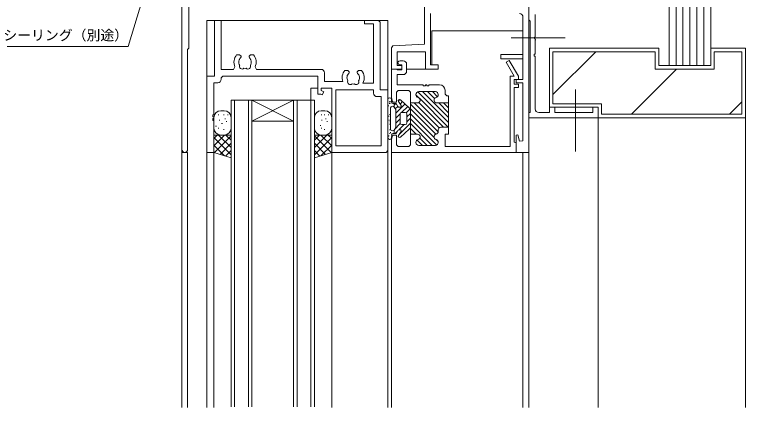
# Model space of a CAD drawing. Units: millimetres, scale not verified. Extents: x -594 to 539, y -420 to 386.
# Drawn here: x -483.3 to -272.5, y -0.8 to 112.4 of the extents above; entities that cross this region are included whole.
import ezdxf
from ezdxf.enums import TextEntityAlignment as Align

# ---------------------------------------------------------------- set-up
doc = ezdxf.new("R2010")
doc.units = ezdxf.units.MM
doc.header["$LTSCALE"] = 2
doc.linetypes.add('CHAIN2', pattern=[12, 9, -1, 1, -1])
for name, color, linetype, lineweight in [('0-3_YKK_11', 7, 'Continuous', 9), ('0-4_YKK_12', 2, 'Continuous', 9), ('0-5_YSS_K', 3, 'Continuous', 9), ('0-6_YKK_13', 4, 'Continuous', 9), ('0-7_YKK_D', 6, 'Continuous', 9)]:
    doc.layers.add(name, color=color, linetype=linetype, lineweight=lineweight)
doc.styles.add('ＭＳ ゴシック', font='')
doc.styles.get('ＭＳ ゴシック').set_extended_font_data('MS Gothic')

msp = doc.modelspace()

# ---------------------------------------------------------------- linework, layer by layer
at = {"layer": '0-3_YKK_11'}
for p, q in [((-435.004, 137.711), (-435.004, 73.536)), ((-335.004, 72.711), (-335.004, 127.711)), ((-433.004, 102.711), (-433.004, 125.711)), ((-365.004, 122.711), (-365.004, 103.864)), ((-363.304, 97.911), (-363.304, 112.711)), ((-336.654, 111.711), (-336.654, 100.911)), ((-335.002, 110.911), (-335.002, 112.411)), ((-333.101, 112.411), (-333.101, 106.011)), ((-425.604, 110.711), (-423.674, 110.711)), ((-425.604, 94.711), (-425.604, 110.711)), ((-423.674, 110.711), (-423.674, 96.641)), ((-382.304, 110.711), (-378.304, 110.711)), ((-382.304, 109.711), (-382.304, 110.711)), ((-379.734, 109.711), (-382.304, 109.711)), ((-379.734, 92.641), (-379.734, 109.711)), ((-378.304, 110.711), (-377.804, 110.211)), ((-377.804, 110.211), (-377.804, 90.711)), ((-334.601, 110.511), (-335.002, 110.911)), ((-334.601, 84.211), (-334.601, 110.511)), ((-333.101, 105.411), (-333.101, 101.011)), ((-374.13, 103.386), (-374.604, 102.887)), ((-365.004, 103.864), (-374.13, 103.386)), ((-433.354, 102.361), (-433.004, 102.711)), ((-433.354, 73.536), (-433.354, 102.361)), ((-374.604, 102.887), (-374.604, 96.711)), ((-372.954, 101.711), (-364.804, 101.711)), ((-372.954, 97.711), (-372.954, 101.711)), ((-364.804, 101.711), (-364.804, 96.711)), ((-419.219, 100.811), (-418.354, 100.811)), ((-418.507, 99.417), (-418.577, 99.024)), ((-418.418, 99.507), (-418.507, 99.417)), ((-418.354, 100.811), (-417.954, 100.411)), ((-417.954, 100.272), (-418.072, 99.988)), ((-417.954, 100.411), (-417.954, 100.272)), ((-415.654, 100.411), (-415.254, 100.811)), ((-415.654, 100.272), (-415.654, 100.411)), ((-415.536, 99.988), (-415.654, 100.272)), ((-415.254, 100.811), (-414.39, 100.811)), ((-415.101, 99.417), (-415.19, 99.507)), ((-415.031, 99.024), (-415.101, 99.417)), ((-372.104, 99.111), (-371.204, 99.111)), ((-343.004, 100.911), (-343.004, 99.711)), ((-336.654, 100.911), (-343.004, 100.911)), ((-343.004, 99.711), (-336.654, 99.711)), ((-340.589, 99.161), (-341.455, 98.661)), ((-337.971, 94.627), (-340.589, 99.161)), ((-336.654, 99.711), (-336.654, 93.711)), ((-333.402, 101.011), (-333.402, 100.411)), ((-333.101, 101.011), (-333.402, 101.011)), ((-333.402, 100.411), (-333.101, 100.411)), ((-333.101, 100.411), (-333.101, 85.211)), ((-420.155, 96.641), (-419.702, 97.353)), ((-413.907, 97.353), (-413.454, 96.641)), ((-371.604, 97.711), (-372.954, 97.711)), ((-372.204, 97.911), (-372.552, 98.112)), ((-371.604, 97.911), (-372.204, 97.911)), ((-371.604, 96.511), (-371.604, 97.911)), ((-371.604, 96.711), (-371.604, 97.711)), ((-370.204, 98.111), (-370.204, 96.111)), ((-361.104, 97.911), (-363.304, 97.911)), ((-361.104, 96.711), (-361.104, 97.911)), ((-341.455, 98.661), (-339.174, 94.711)), ((-423.674, 96.641), (-420.155, 96.641)), ((-413.454, 96.641), (-394.874, 96.641)), ((-393.874, 95.641), (-393.874, 93.141)), ((-388.019, 96.311), (-387.154, 96.311)), ((-387.307, 94.917), (-387.377, 94.524)), ((-387.218, 95.007), (-387.307, 94.917)), ((-387.154, 96.311), (-386.754, 95.911)), ((-386.754, 95.772), (-386.872, 95.488)), ((-386.754, 95.911), (-386.754, 95.772)), ((-384.454, 95.911), (-384.054, 96.311)), ((-384.454, 95.772), (-384.454, 95.911)), ((-384.336, 95.488), (-384.454, 95.772)), ((-384.054, 96.311), (-383.19, 96.311)), ((-374.604, 96.711), (-373.101, 96.711)), ((-374.604, 87.711), (-374.604, 96.711)), ((-374.604, 96.711), (-371.604, 96.711)), ((-373.101, 96.711), (-372.819, 96.511)), ((-372.954, 95.111), (-372.954, 92.211)), ((-371.204, 95.111), (-372.954, 95.111)), ((-372.819, 96.511), (-371.604, 96.511)), ((-364.804, 96.711), (-361.104, 96.711)), ((-427.804, 94.711), (-425.604, 94.711)), ((-427.804, 72.711), (-427.804, 94.711)), ((-425.804, 92.781), (-425.804, 83.511)), ((-424.674, 92.781), (-425.804, 92.781)), ((-423.174, 94.711), (-423.674, 94.211)), ((-423.674, 94.211), (-423.674, 93.781)), ((-395.804, 94.711), (-423.174, 94.711)), ((-395.804, 89.511), (-395.804, 94.711)), ((-393.874, 93.141), (-388.62, 93.141)), ((-383.762, 94.13), (-383.832, 94.524)), ((-383.815, 94.015), (-383.762, 94.13)), ((-340.354, 94.711), (-340.354, 74.361)), ((-339.174, 94.711), (-340.354, 94.711)), ((-339.154, 93.711), (-337.904, 93.711)), ((-339.154, 92.411), (-339.154, 93.711)), ((-338.654, 93.711), (-338.654, 92.711)), ((-336.654, 93.711), (-338.654, 93.711)), ((-337.904, 94.377), (-337.971, 94.627)), ((-337.904, 93.711), (-337.904, 94.377)), ((-394.804, 91.211), (-394.804, 90.577)), ((-391.804, 91.211), (-394.804, 91.211)), ((-391.804, 72.711), (-391.804, 91.211)), ((-390.604, 74.641), (-390.604, 90.711)), ((-390.604, 90.711), (-379.734, 90.711)), ((-382.816, 92.641), (-379.734, 92.641)), ((-379.734, 90.711), (-379.734, 89.781)), ((-377.804, 90.711), (-375.604, 90.711)), ((-375.604, 90.711), (-375.604, 73.211)), ((-372.954, 92.211), (-365.404, 92.211)), ((-365.404, 92.211), (-365.404, 91.911)), ((-365.404, 91.911), (-364.804, 91.911)), ((-364.804, 92.211), (-364.404, 92.211)), ((-364.804, 91.911), (-364.804, 92.211)), ((-364.404, 92.211), (-364.404, 91.911)), ((-364.404, 91.911), (-363.804, 91.911)), ((-363.804, 92.211), (-360.704, 92.211)), ((-363.804, 91.911), (-363.804, 92.211)), ((-337.904, 92.411), (-339.154, 92.411)), ((-339.154, 91.411), (-337.904, 91.411)), ((-339.154, 75.643), (-339.154, 91.411)), ((-338.654, 92.711), (-336.654, 92.711)), ((-337.904, 91.411), (-337.904, 92.411)), ((-336.654, 92.711), (-336.654, 76.023)), ((-394.958, 89.511), (-395.804, 89.511)), ((-394.554, 89.278), (-394.958, 89.511)), ((-394.804, 90.577), (-394.054, 90.144)), ((-394.054, 90.144), (-394.554, 89.278)), ((-378.734, 88.781), (-377.534, 88.781)), ((-377.534, 88.781), (-377.534, 74.641)), ((-372.604, 90.561), (-373.104, 90.061)), ((-373.104, 90.061), (-373.104, 87.211)), ((-369.604, 90.561), (-372.604, 90.561)), ((-369.104, 90.061), (-369.604, 90.561)), ((-369.104, 86.961), (-369.104, 90.061)), ((-367.504, 89.31), (-367.504, 89.411)), ((-367.504, 89.411), (-367.504, 89.31)), ((-367.504, 89.29), (-366.577, 88.363)), ((-366.967, 90.167), (-358.104, 81.304)), ((-366.704, 90.211), (-361.904, 90.211)), ((-361.904, 90.211), (-366.704, 90.211)), ((-365.597, 90.211), (-358.104, 82.718)), ((-364.183, 90.211), (-362.172, 88.201)), ((-362.768, 90.211), (-361.32, 88.763)), ((-361.104, 89.411), (-361.104, 89.31)), ((-361.104, 89.31), (-361.104, 89.411)), ((-359.104, 90.611), (-359.104, 89.461)), ((-359.104, 89.461), (-358.604, 88.961)), ((-358.604, 88.961), (-358.104, 88.961)), ((-358.104, 88.961), (-358.104, 86.961)), ((-374.104, 87.211), (-374.604, 87.711)), ((-373.104, 87.211), (-374.104, 87.211)), ((-369.104, 77.961), (-369.104, 86.961)), ((-369.104, 86.961), (-367.104, 86.961)), ((-367.104, 86.961), (-369.104, 86.961)), ((-369.104, 86.647), (-361.106, 78.65)), ((-368.004, 86.961), (-360.817, 79.775)), ((-366.699, 87.071), (-359.589, 79.961)), ((-366.503, 88.288), (-358.175, 79.961)), ((-361.504, 86.961), (-358.104, 86.961)), ((-358.104, 86.961), (-361.504, 86.961)), ((-360.933, 86.961), (-358.104, 84.133)), ((-359.518, 86.961), (-358.104, 85.547)), ((-358.104, 86.961), (-358.104, 79.961)), ((-369.104, 85.233), (-361.782, 77.911)), ((-329.001, 85.711), (-327.501, 85.711)), ((-329.001, 84.211), (-329.001, 85.711)), ((-327.501, 85.711), (-327.501, 84.211)), ((-316.501, 85.711), (-315.001, 85.711)), ((-316.501, 84.211), (-316.501, 85.711)), ((-315.001, 85.711), (-315.001, 82.711)), ((-426.104, 83.511), (-426.104, 82.911)), ((-425.804, 83.511), (-426.104, 83.511)), ((-426.104, 82.911), (-425.804, 82.911)), ((-426.104, 82.511), (-426.104, 81.911)), ((-425.804, 82.511), (-426.104, 82.511)), ((-425.804, 82.911), (-425.804, 82.511)), ((-369.104, 83.819), (-362.288, 77.003)), ((-369.104, 82.405), (-361.513, 74.813)), ((-335.001, 84.211), (-334.601, 84.211)), ((-335.001, 82.711), (-335.001, 84.211)), ((-315.001, 82.711), (-335.001, 82.711)), ((-332.101, 84.211), (-329.001, 84.211)), ((-327.501, 84.211), (-316.501, 84.211)), ((-426.104, 81.911), (-425.804, 81.911)), ((-425.804, 81.911), (-425.804, 72.711)), ((-369.104, 80.99), (-362.825, 74.711)), ((-369.104, 79.576), (-367.489, 77.961)), ((-369.104, 78.162), (-368.89, 77.948)), ((-361.104, 79.161), (-361.104, 78.71)), ((-361.104, 79.161), (-361.104, 78.71)), ((-358.104, 79.961), (-360.304, 79.961)), ((-358.104, 79.961), (-360.304, 79.961)), ((-358.104, 77.961), (-358.104, 79.961)), ((-374.104, 77.711), (-374.604, 77.211)), ((-374.604, 77.211), (-374.604, 72.711)), ((-373.104, 77.711), (-374.104, 77.711)), ((-373.104, 74.861), (-373.104, 77.711)), ((-367.104, 77.961), (-369.104, 77.961)), ((-369.104, 77.961), (-369.104, 74.861)), ((-367.104, 77.961), (-369.104, 77.961)), ((-367.19, 76.248), (-365.653, 74.711)), ((-366.37, 76.842), (-364.239, 74.711)), ((-361.658, 76.373), (-361.143, 75.858)), ((-359.104, 77.961), (-358.104, 77.961)), ((-359.104, 74.361), (-359.104, 77.961)), ((-338.132, 77.743), (-338.654, 77.674)), ((-338.654, 77.674), (-338.654, 72.711)), ((-337.637, 75.894), (-338.132, 77.743)), ((-336.654, 76.023), (-337.637, 75.894)), ((-377.534, 74.641), (-390.604, 74.641)), ((-372.604, 74.361), (-373.104, 74.861)), ((-369.604, 74.361), (-372.604, 74.361)), ((-369.104, 74.861), (-369.604, 74.361)), ((-367.504, 75.511), (-367.504, 75.612)), ((-367.504, 75.511), (-367.504, 75.612)), ((-361.904, 74.711), (-366.704, 74.711)), ((-361.904, 74.711), (-366.704, 74.711)), ((-361.104, 75.612), (-361.104, 75.511)), ((-361.104, 75.612), (-361.104, 75.511)), ((-340.354, 74.361), (-359.104, 74.361)), ((-338.654, 75.419), (-339.154, 75.643)), ((-338.654, 72.711), (-338.654, 75.419)), ((-425.804, 72.711), (-427.804, 72.711)), ((-376.104, 72.711), (-391.804, 72.711)), ((-375.604, 73.211), (-376.104, 72.711)), ((-374.604, 72.711), (-338.654, 72.711)), ((-338.654, 72.711), (-335.004, 72.711))]:
    msp.add_line(p, q, dxfattribs=at)
for centre, radius, start, end in [((-337.654, 111.711), 1, 0, 90), ((-333.101, 105.711), 0.3, 90, 270), ((-416.804, 98.711), 3.2, 138.98549, 205.10789), ((-416.804, 98.711), 1.8, 134.79283, 153.73979), ((-416.804, 98.711), 1.8, 26.26019, 45.20715), ((-416.804, 98.711), 3.2, 334.89209, 41.0145), ((-372.104, 98.511), 0.6, 90, 221.68828), ((-371.204, 98.111), 1, 0, 90), ((-416.804, 98.711), 1.8, 170, 210.85315), ((-417.665, 97.482), 0.75, 155.95277, 314.04721), ((-415.944, 97.482), 0.75, 225.95277, 24.04721), ((-416.804, 98.711), 1.8, 329.14684, 10), ((-416.804, 98.711), 1.8, 259.14684, 280.85315), ((-394.874, 95.641), 1, 0, 90), ((-385.604, 94.211), 3.2, 138.98549, 199.53474), ((-385.604, 94.211), 1.8, 134.79283, 153.73979), ((-385.604, 94.211), 1.8, 10.00067, 45.20715), ((-385.604, 94.211), 3.2, 330.61809, 41.0145), ((-371.204, 96.111), 1, 270, 0), ((-424.674, 93.781), 1, 270, 0), ((-385.604, 94.211), 1.8, 170.00067, 210.85315), ((-386.465, 92.982), 0.75, 155.95277, 314.04721), ((-384.744, 92.982), 0.75, 225.95277, 24.04721), ((-385.604, 94.211), 1.8, 329.14684, 353.73979), ((-385.604, 94.211), 1.8, 259.14684, 280.85315), ((-360.704, 90.611), 1.6, 0, 90), ((-378.734, 89.781), 1, 180, 270), ((-366.704, 89.411), 0.8, 90, 180), ((-366.704, 89.411), 0.8, 90, 180), ((-366.704, 89.31), 0.8, 180, 255.52248), ((-366.704, 89.31), 0.8, 180, 255.52248), ((-367.104, 87.761), 0.8, 270, 75.52248), ((-367.104, 87.761), 0.8, 270, 75.52248), ((-361.504, 87.761), 0.8, 104.47751, 270), ((-361.504, 87.761), 0.8, 104.47751, 270), ((-361.904, 89.411), 0.8, 0, 90), ((-361.904, 89.411), 0.8, 0, 90), ((-361.904, 89.31), 0.8, 284.47751, 0), ((-361.904, 89.31), 0.8, 284.47751, 0), ((-332.101, 85.211), 1, 180, 270), ((-361.904, 78.71), 0.8, 284.47751, 0), ((-361.904, 78.71), 0.8, 284.47751, 0), ((-360.304, 79.161), 0.8, 90, 180), ((-360.304, 79.161), 0.8, 90, 180), ((-366.704, 75.612), 0.8, 104.47751, 180), ((-366.704, 75.612), 0.8, 104.47751, 180), ((-367.104, 77.161), 0.8, 284.47751, 90), ((-367.104, 77.161), 0.8, 284.47751, 90), ((-361.504, 77.161), 0.8, 104.47751, 255.52248), ((-361.504, 77.161), 0.8, 104.47751, 255.52248), ((-361.904, 75.612), 0.8, 0, 75.52248), ((-361.904, 75.612), 0.8, 0, 75.52248), ((-366.704, 75.511), 0.8, 180, 270), ((-366.704, 75.511), 0.8, 180, 270), ((-361.904, 75.511), 0.8, 270, 0), ((-361.904, 75.511), 0.8, 270, 0), ((-434.179, 73.536), 0.825, 180, 0)]:
    msp.add_arc(centre, radius, start, end, dxfattribs=at)
at = {"layer": '0-4_YKK_12'}
for p, q in [((-435.004, 137.711), (-435.004, -0.789)), ((-435.004, 137.711), (-435.004, -0.789)), ((-427.804, 110.711), (-427.804, -0.789)), ((-375.604, 110.711), (-427.804, 110.711)), ((-375.604, -0.789), (-375.604, 110.711)), ((-362.904, 107.711), (-362.904, 97.911)), ((-362.904, 107.711), (-336.654, 107.711)), ((-336.654, 94.011), (-336.654, 106.711)), ((-333.004, 105.029), (-333.004, 105.286)), ((-371.604, 96.711), (-374.604, 96.711)), ((-374.604, 87.211), (-374.604, 96.711)), ((-362.904, 96.711), (-370.204, 96.711)), ((-420.804, 87.711), (-396.804, 87.711)), ((-420.804, -0.675), (-420.804, 87.711)), ((-419.804, -0.675), (-419.804, 87.711)), ((-415.804, -0.675), (-415.804, 87.711)), ((-402.804, 87.711), (-414.804, 81.711)), ((-414.804, 87.711), (-402.804, 81.711)), ((-414.804, -0.675), (-414.804, 87.711)), ((-402.804, -0.675), (-402.804, 87.711)), ((-401.804, -0.675), (-401.804, 87.711)), ((-397.804, -0.675), (-397.804, 87.711)), ((-396.804, -0.675), (-396.804, 87.711)), ((-315.004, -0.789), (-315.004, 82.711)), ((-414.804, 81.711), (-402.804, 81.711)), ((-335.004, -0.789), (-335.004, 77.712)), ((-435.004, 72.711), (-433.354, 72.711)), ((-433.354, 72.711), (-433.354, -0.789)), ((-425.804, 73.211), (-425.804, -0.789)), ((-391.804, 72.711), (-391.804, -0.789)), ((-374.604, -0.789), (-374.604, 72.711)), ((-336.704, 72.711), (-336.704, -0.789)), ((-335.004, -0.789), (-335.004, 72.711))]:
    msp.add_line(p, q, dxfattribs=at)
at = {"layer": '0-4_YKK_12', "linetype": 'CHAIN2'}
for p, q in [((-340.008, 105.712), (-324.5, 105.712)), ((-321.504, 90.848), (-321.504, 72.943))]:
    msp.add_line(p, q, dxfattribs=at)
at = {"layer": '0-4_YKK_12'}
msp.add_lwpolyline([(-397.804, 84.711), (-397.804, 91.211), (-395.804, 91.211)], dxfattribs=at)
at = {"layer": '0-5_YSS_K'}
for p, q in [((-294.504, 97.711), (-294.504, 242.109)), ((-294.504, 97.711), (-294.504, 242.109)), ((-292.504, 97.711), (-292.504, 242.109)), ((-292.504, 97.711), (-292.504, 242.109)), ((-290.504, 97.711), (-290.504, 242.109)), ((-290.504, 97.711), (-290.504, 242.109)), ((-288.504, 97.711), (-288.504, 242.109)), ((-288.504, 97.711), (-288.504, 242.109)), ((-286.504, 97.711), (-286.504, 242.109)), ((-286.504, 97.711), (-286.504, 242.109)), ((-284.504, 97.711), (-284.504, 242.109)), ((-284.504, 97.711), (-284.504, 242.109)), ((-282.504, 102.711), (-282.504, 242.109)), ((-282.504, 97.711), (-282.504, 242.109)), ((-329.004, 85.711), (-329.004, 102.711)), ((-329.004, 85.711), (-329.004, 102.711)), ((-329.004, 102.711), (-297.504, 102.711)), ((-329.004, 102.711), (-297.504, 102.711)), ((-328.004, 89.348), (-315.641, 101.711)), ((-328.004, 89.348), (-315.641, 101.711)), ((-328.004, 101.711), (-328.004, 86.711)), ((-328.004, 101.711), (-328.004, 86.711)), ((-328.004, 101.711), (-298.504, 101.711)), ((-328.004, 101.711), (-298.504, 101.711)), ((-298.504, 96.711), (-298.504, 101.711)), ((-298.504, 96.711), (-298.504, 101.711)), ((-297.504, 97.711), (-297.504, 102.711)), ((-297.504, 97.711), (-297.504, 102.711)), ((-282.504, 97.711), (-282.504, 102.711)), ((-282.504, 102.711), (-272.504, 102.711)), ((-281.504, 96.711), (-281.504, 101.711)), ((-281.504, 101.711), (-273.504, 101.711)), ((-273.504, 101.711), (-273.504, 83.711)), ((-273.504, 101.711), (-273.504, 83.711)), ((-272.504, 82.711), (-272.504, 102.711)), ((-272.504, 82.711), (-272.504, 102.711)), ((-282.504, 97.711), (-297.504, 97.711)), ((-282.504, 97.711), (-297.504, 97.711)), ((-282.504, 97.711), (-294.504, 97.711)), ((-305.357, 83.711), (-292.357, 96.711)), ((-305.357, 83.711), (-292.357, 96.711)), ((-281.504, 96.711), (-298.504, 96.711)), ((-281.504, 96.711), (-298.504, 96.711)), ((-314.004, 86.711), (-328.004, 86.711)), ((-314.004, 86.711), (-328.004, 86.711)), ((-314.004, 86.711), (-314.004, 83.711)), ((-314.004, 86.711), (-314.004, 83.711)), ((-277.073, 83.711), (-273.504, 87.28)), ((-277.073, 83.711), (-273.504, 87.28)), ((-329.004, 85.711), (-315.004, 85.711)), ((-329.004, 85.711), (-315.004, 85.711)), ((-315.004, 82.711), (-315.004, 85.711)), ((-315.004, 82.711), (-315.004, 85.711)), ((-272.504, 84.711), (-272.504, -0.789)), ((-272.504, 84.711), (-272.504, 2.656)), ((-315.004, 82.711), (-272.504, 82.711)), ((-315.004, 82.711), (-272.504, 82.711)), ((-273.504, 83.711), (-314.004, 83.711)), ((-273.504, 83.711), (-314.004, 83.711))]:
    msp.add_line(p, q, dxfattribs=at)
for points in [[(-282.504, 97.711), (-282.504, 102.711), (-272.504, 102.711)], [(-281.504, 96.711), (-281.504, 101.711), (-273.504, 101.711)]]:
    msp.add_lwpolyline(points, dxfattribs=at)
at = {"layer": '0-6_YKK_13'}
for p, q in [((-375.604, 87.961), (-375.604, 76.961)), ((-375.182, 87.174), (-375.182, 87.374)), ((-375.182, 86.674), (-375.182, 86.874)), ((-374.905, 87.311), (-374.905, 87.511)), ((-374.905, 86.811), (-374.905, 87.011)), ((-373.576, 86.811), (-374.152, 86.811)), ((-373.804, 85.738), (-373.804, 86.811)), ((-373.804, 86.309), (-373.354, 86.759)), ((-373.304, 83.981), (-370.63, 86.655)), ((-372.75, 85.943), (-373.154, 86.579)), ((-372.601, 87.512), (-372.156, 87.958)), ((-371.796, 86.172), (-372.542, 87.347)), ((-372.08, 86.619), (-371.366, 87.333)), ((-369.427, 85.548), (-371.933, 87.855)), ((-422.804, 84.711), (-423.804, 84.711)), ((-393.804, 84.711), (-394.804, 84.711)), ((-375.415, 86.037), (-375.415, 86.237)), ((-374.804, 79.411), (-374.804, 85.511)), ((-374.304, 86.011), (-374.252, 86.011)), ((-373.351, 85.023), (-373.83, 85.779)), ((-373.477, 85.222), (-372.753, 85.947)), ((-373.304, 80.06), (-373.304, 84.862)), ((-372.05, 85.711), (-372.328, 85.711)), ((-371.663, 84.207), (-369.894, 85.977)), ((-370.329, 84.128), (-369.206, 85.251)), ((-369.104, 82.461), (-369.104, 84.812)), ((-425.804, 82.711), (-425.804, 79.711)), ((-424.592, 83.514), (-424.392, 83.514)), ((-422.972, 83.514), (-422.772, 83.514)), ((-422.589, 82.363), (-422.389, 82.363)), ((-421.821, 83.514), (-421.621, 83.514)), ((-420.804, 79.711), (-420.804, 82.711)), ((-396.804, 82.711), (-396.804, 79.711)), ((-394.892, 83.514), (-394.692, 83.514)), ((-393.972, 83.514), (-393.772, 83.514)), ((-393.589, 82.363), (-393.389, 82.363)), ((-392.821, 83.514), (-392.621, 83.514)), ((-391.804, 79.711), (-391.804, 82.711)), ((-375.34, 83.036), (-375.34, 83.236)), ((-375, 83.513), (-375, 83.713)), ((-374.873, 84.048), (-374.873, 84.248)), ((-373.304, 82.567), (-372.101, 83.77)), ((-373.304, 81.153), (-372.104, 82.353)), ((-372.104, 83.711), (-372.104, 82.461)), ((-372.104, 81.216), (-372.104, 82.461)), ((-370.604, 84.211), (-371.604, 84.211)), ((-370.104, 82.938), (-369.104, 83.938)), ((-370.104, 82.461), (-370.104, 83.711)), ((-370.104, 81.524), (-369.104, 82.524)), ((-370.104, 82.461), (-370.104, 81.216)), ((-369.104, 82.461), (-369.104, 80.11)), ((-425.273, 80.256), (-425.073, 80.256)), ((-424.224, 82.005), (-424.024, 82.005)), ((-423.547, 81.026), (-423.347, 81.026)), ((-422.205, 81.595), (-422.005, 81.595)), ((-395.124, 80.443), (-394.924, 80.443)), ((-394.74, 81.979), (-394.54, 81.979)), ((-393.205, 81.595), (-393.005, 81.595)), ((-375.262, 81.868), (-375.262, 82.068)), ((-375.028, 80.779), (-375.028, 80.979)), ((-374.905, 81.418), (-374.905, 81.618)), ((-373.71, 79.332), (-372.051, 80.992)), ((-372.427, 79.201), (-370.912, 80.716)), ((-372.374, 77.84), (-369.104, 81.11)), ((-370.604, 80.716), (-371.604, 80.716)), ((-424.592, 79.676), (-424.392, 79.676)), ((-422.972, 79.292), (-422.772, 79.292)), ((-394.892, 79.676), (-394.692, 79.676)), ((-393.972, 79.292), (-393.772, 79.292)), ((-375.028, 79.081), (-375.028, 79.281)), ((-375.028, 78.081), (-375.028, 78.281)), ((-374.877, 79.334), (-374.877, 79.534)), ((-374.877, 78.334), (-374.877, 78.534)), ((-374.304, 78.911), (-374.252, 78.911)), ((-373.576, 78.111), (-374.152, 78.111)), ((-373.351, 79.899), (-373.83, 79.143)), ((-373.804, 79.184), (-373.804, 78.081)), ((-373.513, 78.115), (-372.925, 78.703)), ((-372.75, 78.979), (-373.154, 78.343)), ((-371.796, 78.75), (-372.542, 77.575)), ((-372.05, 79.211), (-372.328, 79.211)), ((-369.427, 79.374), (-371.933, 77.067)), ((-425.804, 77.711), (-425.804, 72.711)), ((-420.804, 77.711), (-425.804, 77.711)), ((-425.804, 74.589), (-422.682, 77.711)), ((-425.804, 76.71), (-424.803, 77.711)), ((-425.804, 76.954), (-420.804, 71.954)), ((-425.62, 72.652), (-420.804, 77.467)), ((-424.44, 77.711), (-420.804, 74.075)), ((-423.804, 77.711), (-422.804, 77.711)), ((-422.319, 77.711), (-420.804, 76.196)), ((-420.804, 71.103), (-420.804, 77.711)), ((-396.804, 77.711), (-391.804, 77.711)), ((-396.804, 71.103), (-396.804, 77.711)), ((-396.804, 74.075), (-393.168, 77.711)), ((-396.804, 76.196), (-395.289, 77.711)), ((-396.804, 77.467), (-391.989, 72.652)), ((-396.804, 71.954), (-391.804, 76.954)), ((-394.927, 77.711), (-391.804, 74.589)), ((-394.804, 77.711), (-393.804, 77.711)), ((-392.805, 77.711), (-391.804, 76.71)), ((-391.804, 77.711), (-391.804, 72.711)), ((-375.528, 77.081), (-375.528, 77.281)), ((-375.377, 77.334), (-375.377, 77.534)), ((-425.804, 74.832), (-422.677, 71.706)), ((-424.015, 72.136), (-420.804, 75.346)), ((-396.804, 75.346), (-393.594, 72.136)), ((-394.931, 71.706), (-391.804, 74.832)), ((-425.804, 72.711), (-420.804, 71.103)), ((-422.409, 71.619), (-420.804, 73.225)), ((-396.804, 73.225), (-395.199, 71.619)), ((-391.804, 72.711), (-396.804, 71.103))]:
    msp.add_line(p, q, dxfattribs=at)
for centre, radius, start, end in [((-375.104, 87.961), 0.5, 90, 180), ((-375.104, 87.761), 0.7, 329.99951, 90), ((-374.152, 87.211), 0.4, 150, 270), ((-373.576, 86.311), 0.5, 32.39259, 90), ((-372.204, 87.561), 0.4, 47.36557, 212.39259), ((-423.804, 82.711), 2, 90, 180), ((-422.804, 82.711), 2, 0, 90), ((-394.804, 82.711), 2, 90, 180), ((-393.804, 82.711), 2, 0, 90), ((-374.304, 85.511), 0.5, 90, 180), ((-374.252, 85.511), 0.5, 32.39259, 90), ((-373.604, 84.862), 0.3, 0, 32.39259), ((-372.328, 86.211), 0.5, 212.39259, 270), ((-372.05, 86.011), 0.3, 270, 32.39259), ((-370.104, 84.812), 1, 0, 47.36557), ((-371.604, 83.711), 0.5, 90, 180), ((-370.604, 83.711), 0.5, 0, 90), ((-371.604, 81.216), 0.5, 180, 270), ((-370.604, 81.216), 0.5, 270, 0), ((-370.104, 80.11), 1, 312.63441, 0), ((-423.804, 79.711), 2, 180, 270), ((-422.804, 79.711), 2, 270, 0), ((-394.804, 79.711), 2, 180, 270), ((-393.804, 79.711), 2, 270, 0), ((-374.304, 79.411), 0.5, 180, 270), ((-374.152, 77.711), 0.4, 90, 210), ((-374.252, 79.411), 0.5, 270, 327.60779), ((-373.576, 78.611), 0.5, 270, 327.60739), ((-373.604, 80.06), 0.3, 327.60739, 0), ((-372.328, 78.711), 0.5, 90, 147.60739), ((-372.05, 78.911), 0.3, 327.60739, 90), ((-375.104, 76.961), 0.5, 180, 270), ((-375.104, 77.161), 0.7, 270, 30.00047), ((-372.204, 77.361), 0.4, 147.60739, 312.63441)]:
    msp.add_arc(centre, radius, start, end, dxfattribs=at)
at = {"layer": '0-7_YKK_D'}
for p, q in [((-443.008, 127.699), (-450.54, 103.222)), ((-450.54, 103.222), (-486.54, 103.222))]:
    msp.add_line(p, q, dxfattribs=at)

# ---------------------------------------------------------------- texts
at = {"layer": '0-7_YKK_D', "color": 4, "style": 'ＭＳ ゴシック'}
msp.add_text('シーリング（別途）', height=2.933, dxfattribs=at).set_placement((-486.521, 104.122), align=Align.BOTTOM_LEFT)

doc.saveas('drawing.dxf')
